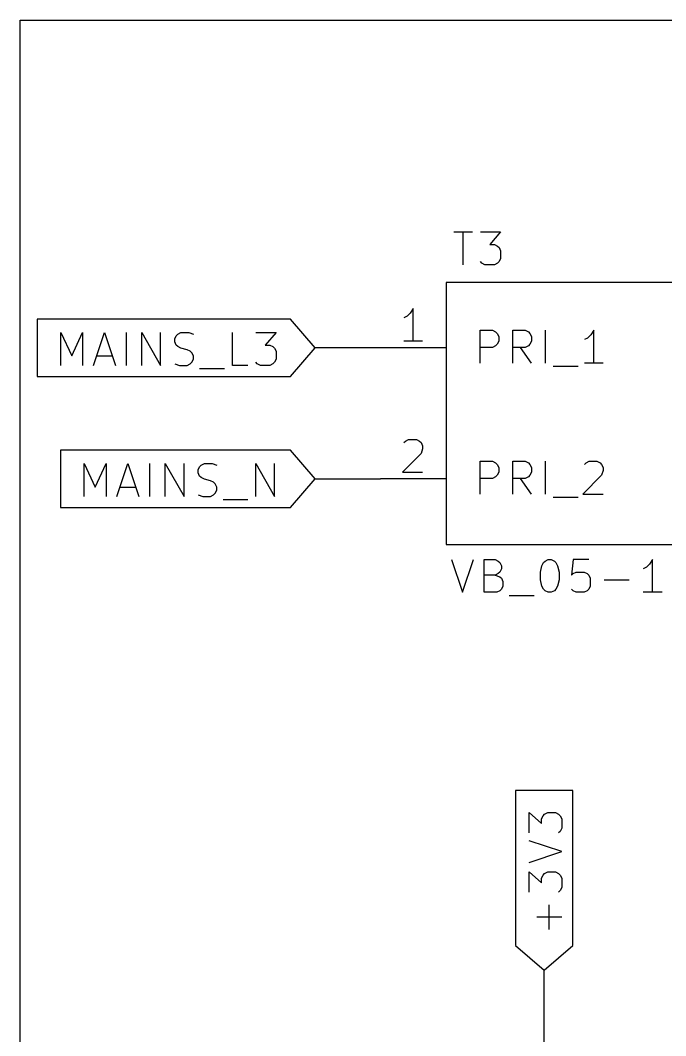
# Model space of a CAD drawing. Extents: x 0.4 to 16.1, y -11.3 to -0.4.
# Drawn here: x 10.65 to 11.635, y -7.6 to -6.05 of the extents above; entities that cross this region are included whole.
import ezdxf

# ---------------------------------------------------------------- set-up
doc = ezdxf.new("R2010")
doc.units = 0
doc.header["$MEASUREMENT"] = 0
for name, color, linetype in [('BLUE3', 171, 'CONTINUOUS'), ('CYAN2', 4, 'CONTINUOUS'), ('GREEN3', 91, 'CONTINUOUS'), ('RED2', 1, 'CONTINUOUS'), ('RED3', 11, 'CONTINUOUS')]:
    doc.layers.add(name, color=color, linetype=linetype)

msp = doc.modelspace()

# ---------------------------------------------------------------- linework, layer by layer
at = {"layer": 'BLUE3', "linetype": 'CONTINUOUS'}
for p, q in [((10.65, -9.15), (10.65, -6.05)), ((10.65, -6.05), (14.85, -6.05))]:
    msp.add_line(p, q, dxfattribs=at)
at = {"layer": 'CYAN2', "linetype": 'CONTINUOUS'}
for p, q in [((11.3119, -6.37313), (11.3405, -6.37313)), ((11.3119, -6.37313), (11.3405, -6.37313)), ((11.3262, -6.42313), (11.3262, -6.37313)), ((11.3262, -6.42313), (11.3262, -6.37313)), ((11.3524, -6.37313), (11.3833, -6.37313)), ((11.3524, -6.37313), (11.3833, -6.37313)), ((11.3833, -6.37313), (11.3667, -6.39218)), ((11.3833, -6.37313), (11.3667, -6.39218)), ((11.3667, -6.39218), (11.3738, -6.39218)), ((11.3667, -6.39218), (11.3738, -6.39218)), ((11.3738, -6.39218), (11.3786, -6.39456)), ((11.3738, -6.39218), (11.3786, -6.39456)), ((11.3786, -6.39456), (11.381, -6.39694)), ((11.3786, -6.39456), (11.381, -6.39694)), ((11.381, -6.39694), (11.3833, -6.4017)), ((11.381, -6.39694), (11.3833, -6.4017)), ((11.3833, -6.41361), (11.381, -6.41837)), ((11.3833, -6.41361), (11.381, -6.41837)), ((11.3833, -6.4017), (11.3833, -6.41361)), ((11.3833, -6.4017), (11.3833, -6.41361)), ((11.3548, -6.42075), (11.3524, -6.41837)), ((11.3548, -6.42075), (11.3524, -6.41837)), ((11.3595, -6.42313), (11.3548, -6.42075)), ((11.3595, -6.42313), (11.3548, -6.42075)), ((11.3738, -6.42313), (11.3595, -6.42313)), ((11.3738, -6.42313), (11.3595, -6.42313)), ((11.3786, -6.42075), (11.3738, -6.42313)), ((11.3786, -6.42075), (11.3738, -6.42313)), ((11.381, -6.41837), (11.3786, -6.42075)), ((11.381, -6.41837), (11.3786, -6.42075)), ((11.3519, -6.57313), (11.3519, -6.52313)), ((11.3519, -6.52313), (11.3709, -6.52313)), ((11.3519, -6.57313), (11.3519, -6.52313)), ((11.3519, -6.52313), (11.3709, -6.52313)), ((11.3709, -6.52313), (11.3757, -6.52551)), ((11.3709, -6.52313), (11.3757, -6.52551)), ((11.4019, -6.57313), (11.4019, -6.52313)), ((11.4019, -6.52313), (11.4209, -6.52313)), ((11.4019, -6.57313), (11.4019, -6.52313)), ((11.4019, -6.52313), (11.4209, -6.52313)), ((11.4209, -6.52313), (11.4257, -6.52551)), ((11.4209, -6.52313), (11.4257, -6.52551)), ((11.4519, -6.57313), (11.4519, -6.52313)), ((11.4519, -6.57313), (11.4519, -6.52313)), ((11.5257, -6.52313), (11.521, -6.53028)), ((11.5257, -6.52313), (11.521, -6.53028)), ((11.5257, -6.57313), (11.5257, -6.52313)), ((11.5257, -6.57313), (11.5257, -6.52313)), ((11.3757, -6.52551), (11.3781, -6.52789)), ((11.3757, -6.52551), (11.3781, -6.52789)), ((11.3781, -6.52789), (11.3805, -6.53265)), ((11.3781, -6.52789), (11.3805, -6.53265)), ((11.3805, -6.5398), (11.3781, -6.54456)), ((11.3805, -6.5398), (11.3781, -6.54456)), ((11.3805, -6.53265), (11.3805, -6.5398)), ((11.3805, -6.53265), (11.3805, -6.5398)), ((11.4257, -6.52551), (11.4281, -6.52789)), ((11.4257, -6.52551), (11.4281, -6.52789)), ((11.4281, -6.52789), (11.4305, -6.53265)), ((11.4281, -6.52789), (11.4305, -6.53265)), ((11.4305, -6.5398), (11.4281, -6.54456)), ((11.4305, -6.5398), (11.4281, -6.54456)), ((11.4305, -6.53265), (11.4305, -6.5398)), ((11.4305, -6.53265), (11.4305, -6.5398)), ((11.5162, -6.53504), (11.5114, -6.53742)), ((11.5162, -6.53504), (11.5114, -6.53742)), ((11.521, -6.53028), (11.5162, -6.53504)), ((11.521, -6.53028), (11.5162, -6.53504)), ((11.3709, -6.54932), (11.3519, -6.54932)), ((11.3709, -6.54932), (11.3519, -6.54932)), ((11.3757, -6.54694), (11.3709, -6.54932)), ((11.3757, -6.54694), (11.3709, -6.54932)), ((11.3781, -6.54456), (11.3757, -6.54694)), ((11.3781, -6.54456), (11.3757, -6.54694)), ((11.4209, -6.54932), (11.4019, -6.54932)), ((11.4209, -6.54932), (11.4019, -6.54932)), ((11.4305, -6.57313), (11.4138, -6.54932)), ((11.4305, -6.57313), (11.4138, -6.54932)), ((11.4257, -6.54694), (11.4209, -6.54932)), ((11.4257, -6.54694), (11.4209, -6.54932)), ((11.4281, -6.54456), (11.4257, -6.54694)), ((11.4281, -6.54456), (11.4257, -6.54694)), ((11.4638, -6.57789), (11.5019, -6.57789)), ((11.4638, -6.57789), (11.5019, -6.57789)), ((11.54, -6.57313), (11.5114, -6.57313)), ((11.54, -6.57313), (11.5114, -6.57313)), ((11.3519, -6.77313), (11.3519, -6.72313)), ((11.3519, -6.72313), (11.3709, -6.72313)), ((11.3519, -6.77313), (11.3519, -6.72313)), ((11.3519, -6.72313), (11.3709, -6.72313)), ((11.3709, -6.72313), (11.3757, -6.72551)), ((11.3709, -6.72313), (11.3757, -6.72551)), ((11.3757, -6.72551), (11.3781, -6.72789)), ((11.3757, -6.72551), (11.3781, -6.72789)), ((11.4019, -6.77313), (11.4019, -6.72313)), ((11.4019, -6.72313), (11.4209, -6.72313)), ((11.4019, -6.77313), (11.4019, -6.72313)), ((11.4019, -6.72313), (11.4209, -6.72313)), ((11.4209, -6.72313), (11.4257, -6.72551)), ((11.4209, -6.72313), (11.4257, -6.72551)), ((11.4257, -6.72551), (11.4281, -6.72789)), ((11.4257, -6.72551), (11.4281, -6.72789)), ((11.4519, -6.77313), (11.4519, -6.72313)), ((11.4519, -6.77313), (11.4519, -6.72313)), ((11.5114, -6.72789), (11.5138, -6.72551)), ((11.5114, -6.72789), (11.5138, -6.72551)), ((11.5138, -6.72551), (11.5186, -6.72313)), ((11.5138, -6.72551), (11.5186, -6.72313)), ((11.5186, -6.72313), (11.5305, -6.72313)), ((11.5186, -6.72313), (11.5305, -6.72313)), ((11.5305, -6.72313), (11.5352, -6.72551)), ((11.5305, -6.72313), (11.5352, -6.72551)), ((11.5352, -6.72551), (11.5376, -6.72789)), ((11.5352, -6.72551), (11.5376, -6.72789)), ((11.3781, -6.72789), (11.3805, -6.73265)), ((11.3781, -6.72789), (11.3805, -6.73265)), ((11.3805, -6.7398), (11.3781, -6.74456)), ((11.3805, -6.7398), (11.3781, -6.74456)), ((11.3805, -6.73265), (11.3805, -6.7398)), ((11.3805, -6.73265), (11.3805, -6.7398)), ((11.4281, -6.72789), (11.4305, -6.73265)), ((11.4281, -6.72789), (11.4305, -6.73265)), ((11.4305, -6.7398), (11.4281, -6.74456)), ((11.4305, -6.7398), (11.4281, -6.74456)), ((11.4305, -6.73265), (11.4305, -6.7398)), ((11.4305, -6.73265), (11.4305, -6.7398)), ((11.5376, -6.72789), (11.54, -6.73265)), ((11.5376, -6.72789), (11.54, -6.73265)), ((11.54, -6.73742), (11.5376, -6.74456)), ((11.54, -6.73742), (11.5376, -6.74456)), ((11.54, -6.73265), (11.54, -6.73742)), ((11.54, -6.73265), (11.54, -6.73742)), ((11.3709, -6.74932), (11.3519, -6.74932)), ((11.3709, -6.74932), (11.3519, -6.74932)), ((11.3757, -6.74694), (11.3709, -6.74932)), ((11.3757, -6.74694), (11.3709, -6.74932)), ((11.3781, -6.74456), (11.3757, -6.74694)), ((11.3781, -6.74456), (11.3757, -6.74694)), ((11.4209, -6.74932), (11.4019, -6.74932)), ((11.4209, -6.74932), (11.4019, -6.74932)), ((11.4305, -6.77313), (11.4138, -6.74932)), ((11.4305, -6.77313), (11.4138, -6.74932)), ((11.4257, -6.74694), (11.4209, -6.74932)), ((11.4257, -6.74694), (11.4209, -6.74932)), ((11.4281, -6.74456), (11.4257, -6.74694)), ((11.4281, -6.74456), (11.4257, -6.74694)), ((11.5376, -6.74456), (11.509, -6.77313)), ((11.5376, -6.74456), (11.509, -6.77313)), ((11.509, -6.77313), (11.54, -6.77313)), ((11.509, -6.77313), (11.54, -6.77313)), ((11.4638, -6.77789), (11.5019, -6.77789)), ((11.4638, -6.77789), (11.5019, -6.77789)), ((11.3083, -6.87313), (11.325, -6.92313)), ((11.3083, -6.87313), (11.325, -6.92313)), ((11.325, -6.92313), (11.3417, -6.87313)), ((11.325, -6.92313), (11.3417, -6.87313)), ((11.3583, -6.92313), (11.3583, -6.87313)), ((11.3583, -6.87313), (11.375, -6.87313)), ((11.3583, -6.92313), (11.3583, -6.87313)), ((11.3583, -6.87313), (11.375, -6.87313)), ((11.375, -6.87313), (11.3798, -6.87551)), ((11.375, -6.87313), (11.3798, -6.87551)), ((11.3798, -6.87551), (11.3821, -6.87789)), ((11.3798, -6.87551), (11.3821, -6.87789)), ((11.3821, -6.87789), (11.3845, -6.88265)), ((11.3821, -6.87789), (11.3845, -6.88265)), ((11.4464, -6.88265), (11.4488, -6.87789)), ((11.4464, -6.88265), (11.4488, -6.87789)), ((11.4488, -6.87789), (11.4512, -6.87551)), ((11.4488, -6.87789), (11.4512, -6.87551)), ((11.4512, -6.87551), (11.456, -6.87313)), ((11.4512, -6.87551), (11.456, -6.87313)), ((11.456, -6.87313), (11.4607, -6.87313)), ((11.456, -6.87313), (11.4607, -6.87313)), ((11.4607, -6.87313), (11.4655, -6.87551)), ((11.4607, -6.87313), (11.4655, -6.87551)), ((11.4655, -6.87551), (11.4679, -6.87789)), ((11.4655, -6.87551), (11.4679, -6.87789)), ((11.4679, -6.87789), (11.4702, -6.88265)), ((11.4679, -6.87789), (11.4702, -6.88265)), ((11.494, -6.87313), (11.4917, -6.89694)), ((11.494, -6.87313), (11.4917, -6.89694)), ((11.5179, -6.87313), (11.494, -6.87313)), ((11.5179, -6.87313), (11.494, -6.87313)), ((11.6107, -6.88028), (11.606, -6.88504)), ((11.6107, -6.88028), (11.606, -6.88504)), ((11.6155, -6.87313), (11.6107, -6.88028)), ((11.6155, -6.87313), (11.6107, -6.88028)), ((11.6155, -6.92313), (11.6155, -6.87313)), ((11.6155, -6.92313), (11.6155, -6.87313)), ((11.375, -6.89694), (11.3583, -6.89694)), ((11.375, -6.89694), (11.3583, -6.89694)), ((11.3798, -6.89456), (11.375, -6.89694)), ((11.3798, -6.89456), (11.375, -6.89694)), ((11.375, -6.89694), (11.3821, -6.89932)), ((11.375, -6.89694), (11.3821, -6.89932)), ((11.3821, -6.89218), (11.3798, -6.89456)), ((11.3821, -6.89218), (11.3798, -6.89456)), ((11.3845, -6.88742), (11.3821, -6.89218)), ((11.3845, -6.88742), (11.3821, -6.89218)), ((11.3845, -6.88265), (11.3845, -6.88742)), ((11.3845, -6.88265), (11.3845, -6.88742)), ((11.4441, -6.89218), (11.4464, -6.88265)), ((11.4441, -6.89218), (11.4464, -6.88265)), ((11.4441, -6.90408), (11.4441, -6.89218)), ((11.4441, -6.90408), (11.4441, -6.89218)), ((11.4702, -6.88265), (11.4726, -6.89218)), ((11.4702, -6.88265), (11.4726, -6.89218)), ((11.4726, -6.89218), (11.4726, -6.90408)), ((11.4726, -6.89218), (11.4726, -6.90408)), ((11.4917, -6.89694), (11.494, -6.89456)), ((11.4917, -6.89694), (11.494, -6.89456)), ((11.494, -6.89456), (11.4988, -6.89218)), ((11.494, -6.89456), (11.4988, -6.89218)), ((11.4988, -6.89218), (11.5107, -6.89218)), ((11.4988, -6.89218), (11.5107, -6.89218)), ((11.5107, -6.89218), (11.5155, -6.89456)), ((11.5107, -6.89218), (11.5155, -6.89456)), ((11.5155, -6.89456), (11.5179, -6.89694)), ((11.5155, -6.89456), (11.5179, -6.89694)), ((11.5179, -6.89694), (11.5202, -6.9017)), ((11.5179, -6.89694), (11.5202, -6.9017)), ((11.606, -6.88504), (11.6012, -6.88742)), ((11.606, -6.88504), (11.6012, -6.88742)), ((11.3821, -6.89932), (11.3845, -6.9017)), ((11.3821, -6.89932), (11.3845, -6.9017)), ((11.3845, -6.9017), (11.3869, -6.90646)), ((11.3845, -6.9017), (11.3869, -6.90646)), ((11.3869, -6.90646), (11.3869, -6.91361)), ((11.3869, -6.90646), (11.3869, -6.91361)), ((11.4464, -6.91361), (11.4441, -6.90408)), ((11.4464, -6.91361), (11.4441, -6.90408)), ((11.4726, -6.90408), (11.4702, -6.91361)), ((11.4726, -6.90408), (11.4702, -6.91361)), ((11.5202, -6.9017), (11.5202, -6.91361)), ((11.5202, -6.9017), (11.5202, -6.91361)), ((11.5417, -6.90408), (11.5798, -6.90408)), ((11.5417, -6.90408), (11.5798, -6.90408)), ((11.3774, -6.92313), (11.3583, -6.92313)), ((11.3774, -6.92313), (11.3583, -6.92313)), ((11.3821, -6.92075), (11.3774, -6.92313)), ((11.3821, -6.92075), (11.3774, -6.92313)), ((11.3845, -6.91837), (11.3821, -6.92075)), ((11.3845, -6.91837), (11.3821, -6.92075)), ((11.3869, -6.91361), (11.3845, -6.91837)), ((11.3869, -6.91361), (11.3845, -6.91837)), ((11.3964, -6.92789), (11.4345, -6.92789)), ((11.3964, -6.92789), (11.4345, -6.92789)), ((11.4488, -6.91837), (11.4464, -6.91361)), ((11.4488, -6.91837), (11.4464, -6.91361)), ((11.4512, -6.92075), (11.4488, -6.91837)), ((11.4512, -6.92075), (11.4488, -6.91837)), ((11.456, -6.92313), (11.4512, -6.92075)), ((11.456, -6.92313), (11.4512, -6.92075)), ((11.4607, -6.92313), (11.456, -6.92313)), ((11.4607, -6.92313), (11.456, -6.92313)), ((11.4655, -6.92075), (11.4607, -6.92313)), ((11.4655, -6.92075), (11.4607, -6.92313)), ((11.4679, -6.91837), (11.4655, -6.92075)), ((11.4679, -6.91837), (11.4655, -6.92075)), ((11.4702, -6.91361), (11.4679, -6.91837)), ((11.4702, -6.91361), (11.4679, -6.91837)), ((11.494, -6.92075), (11.4917, -6.91837)), ((11.494, -6.92075), (11.4917, -6.91837)), ((11.4988, -6.92313), (11.494, -6.92075)), ((11.4988, -6.92313), (11.494, -6.92075)), ((11.5107, -6.92313), (11.4988, -6.92313)), ((11.5107, -6.92313), (11.4988, -6.92313)), ((11.5155, -6.92075), (11.5107, -6.92313)), ((11.5155, -6.92075), (11.5107, -6.92313)), ((11.5179, -6.91837), (11.5155, -6.92075)), ((11.5179, -6.91837), (11.5155, -6.92075)), ((11.5202, -6.91361), (11.5179, -6.91837)), ((11.5202, -6.91361), (11.5179, -6.91837)), ((11.6298, -6.92313), (11.6012, -6.92313)), ((11.6298, -6.92313), (11.6012, -6.92313))]:
    msp.add_line(p, q, dxfattribs=at)
at = {"layer": 'GREEN3', "linetype": 'CONTINUOUS'}
for p, q in [((11.2, -6.55), (11.1, -6.55)), ((11.1, -6.75), (11.2, -6.75)), ((11.45, -7.65), (11.45, -7.5))]:
    msp.add_line(p, q, dxfattribs=at)
at = {"layer": 'RED2', "linetype": 'CONTINUOUS'}
for p, q in [((11.3, -6.45), (11.3, -6.85)), ((11.9, -6.45), (11.3, -6.45)), ((11.0625, -6.50624), (10.6756, -6.50624)), ((10.6756, -6.50624), (10.6756, -6.55)), ((11.1, -6.55), (11.0625, -6.50624)), ((10.7119, -6.5767), (10.7119, -6.5267)), ((10.7119, -6.5267), (10.7286, -6.56242)), ((10.7286, -6.56242), (10.7452, -6.5267)), ((10.7452, -6.5267), (10.7452, -6.5767)), ((10.7619, -6.5767), (10.7786, -6.5267)), ((10.7786, -6.5267), (10.7952, -6.5767)), ((10.8119, -6.5767), (10.8119, -6.5267)), ((10.8357, -6.5767), (10.8357, -6.5267)), ((10.8357, -6.5267), (10.8643, -6.5767)), ((10.8643, -6.5767), (10.8643, -6.5267)), ((10.8857, -6.53623), (10.8881, -6.53147)), ((10.8857, -6.54099), (10.8857, -6.53623)), ((10.8881, -6.54575), (10.8857, -6.54099)), ((10.8881, -6.53147), (10.8905, -6.52909)), ((10.8905, -6.52909), (10.8952, -6.5267)), ((10.8952, -6.5267), (10.9071, -6.5267)), ((10.9071, -6.5267), (10.9143, -6.52909)), ((10.9738, -6.5767), (10.9738, -6.5267)), ((11.0095, -6.5267), (11.0405, -6.5267)), ((11.0405, -6.5267), (11.0238, -6.54575)), ((10.6756, -6.55), (10.6756, -6.59376)), ((10.8905, -6.54813), (10.8881, -6.54575)), ((10.8952, -6.55052), (10.8905, -6.54813)), ((10.9048, -6.5529), (10.8952, -6.55052)), ((10.9095, -6.55528), (10.9048, -6.5529)), ((10.9119, -6.55766), (10.9095, -6.55528)), ((11.0238, -6.54575), (11.031, -6.54575)), ((11.031, -6.54575), (11.0357, -6.54813)), ((11.0357, -6.54813), (11.0381, -6.55052)), ((11.0381, -6.55052), (11.0405, -6.55528)), ((11.0405, -6.55528), (11.0405, -6.56718)), ((11.0625, -6.59376), (11.1, -6.55)), ((11.3, -6.55), (11.2, -6.55)), ((11.3, -6.55), (11.2, -6.55)), ((10.7667, -6.56242), (10.7905, -6.56242)), ((10.9095, -6.57433), (10.9119, -6.57194)), ((10.9143, -6.56242), (10.9119, -6.55766)), ((10.9119, -6.57194), (10.9143, -6.56718)), ((10.9143, -6.56718), (10.9143, -6.56242)), ((11.0119, -6.57433), (11.0095, -6.57194)), ((11.0381, -6.57194), (11.0357, -6.57433)), ((11.0405, -6.56718), (11.0381, -6.57194)), ((10.8857, -6.57433), (10.8929, -6.5767)), ((10.8929, -6.5767), (10.9048, -6.5767)), ((10.9048, -6.5767), (10.9095, -6.57433)), ((10.9238, -6.58147), (10.9619, -6.58147)), ((10.9976, -6.5767), (10.9738, -6.5767)), ((11.0167, -6.5767), (11.0119, -6.57433)), ((11.031, -6.5767), (11.0167, -6.5767)), ((11.0357, -6.57433), (11.031, -6.5767)), ((10.6756, -6.59376), (11.0625, -6.59376)), ((11.0625, -6.70624), (10.7113, -6.70624)), ((10.7113, -6.70624), (10.7113, -6.75)), ((11.1, -6.75), (11.0625, -6.70624)), ((10.7476, -6.7767), (10.7476, -6.7267)), ((10.7476, -6.7267), (10.7643, -6.76242)), ((10.7643, -6.76242), (10.7809, -6.7267)), ((10.7809, -6.7267), (10.7809, -6.7767)), ((10.7976, -6.7767), (10.8143, -6.7267)), ((10.8143, -6.7267), (10.8309, -6.7767)), ((10.8476, -6.7767), (10.8476, -6.7267)), ((10.8714, -6.7767), (10.8714, -6.7267)), ((10.8714, -6.7267), (10.9, -6.7767)), ((10.9, -6.7767), (10.9, -6.7267)), ((10.9262, -6.72909), (10.931, -6.7267)), ((10.931, -6.7267), (10.9429, -6.7267)), ((10.9429, -6.7267), (10.95, -6.72909)), ((11.0095, -6.7767), (11.0095, -6.7267)), ((11.0095, -6.7267), (11.0381, -6.7767)), ((11.0381, -6.7767), (11.0381, -6.7267)), ((10.9214, -6.73623), (10.9238, -6.73147)), ((10.9214, -6.74099), (10.9214, -6.73623)), ((10.9238, -6.74575), (10.9214, -6.74099)), ((10.9238, -6.73147), (10.9262, -6.72909)), ((10.7113, -6.75), (10.7113, -6.79376)), ((10.9262, -6.74813), (10.9238, -6.74575)), ((10.931, -6.75052), (10.9262, -6.74813)), ((10.9405, -6.7529), (10.931, -6.75052)), ((10.9452, -6.75528), (10.9405, -6.7529)), ((10.9476, -6.75766), (10.9452, -6.75528)), ((10.95, -6.76242), (10.9476, -6.75766)), ((11.0625, -6.79376), (11.1, -6.75)), ((11.3, -6.75), (11.2, -6.75)), ((11.3, -6.75), (11.2, -6.75)), ((10.8024, -6.76242), (10.8262, -6.76242)), ((10.9452, -6.77433), (10.9476, -6.77194)), ((10.9476, -6.77194), (10.95, -6.76718)), ((10.95, -6.76718), (10.95, -6.76242)), ((10.9214, -6.77433), (10.9286, -6.7767)), ((10.9286, -6.7767), (10.9405, -6.7767)), ((10.9405, -6.7767), (10.9452, -6.77433)), ((10.9595, -6.78147), (10.9976, -6.78147)), ((10.7113, -6.79376), (11.0625, -6.79376)), ((11.3, -6.85), (11.9, -6.85)), ((11.45, -7.22561), (11.4062, -7.22561)), ((11.4062, -7.22561), (11.4062, -7.4625)), ((11.4938, -7.22561), (11.45, -7.22561)), ((11.4938, -7.4625), (11.4938, -7.22561)), ((11.4267, -7.29047), (11.4267, -7.25952)), ((11.4267, -7.25952), (11.4458, -7.27619)), ((11.4458, -7.26904), (11.4481, -7.26428)), ((11.4458, -7.27619), (11.4458, -7.26904)), ((11.4481, -7.26428), (11.4505, -7.2619)), ((11.4505, -7.2619), (11.4553, -7.25952)), ((11.4553, -7.25952), (11.4672, -7.25952)), ((11.4672, -7.25952), (11.4719, -7.2619)), ((11.4719, -7.2619), (11.4743, -7.26428)), ((11.4743, -7.26428), (11.4767, -7.26904)), ((11.4767, -7.26904), (11.4767, -7.28333)), ((11.4767, -7.28333), (11.4743, -7.28809)), ((11.4743, -7.28809), (11.4719, -7.29047)), ((11.4767, -7.31905), (11.4267, -7.30238)), ((11.4267, -7.33571), (11.4767, -7.31905)), ((11.4267, -7.38095), (11.4267, -7.35)), ((11.4267, -7.35), (11.4458, -7.36667)), ((11.4458, -7.35952), (11.4481, -7.35476)), ((11.4458, -7.36667), (11.4458, -7.35952)), ((11.4481, -7.35476), (11.4505, -7.35238)), ((11.4505, -7.35238), (11.4553, -7.35)), ((11.4553, -7.35), (11.4672, -7.35)), ((11.4672, -7.35), (11.4719, -7.35238)), ((11.4719, -7.35238), (11.4743, -7.35476)), ((11.4743, -7.35476), (11.4767, -7.35952)), ((11.4767, -7.35952), (11.4767, -7.37381)), ((11.4767, -7.37381), (11.4743, -7.37857)), ((11.4743, -7.37857), (11.4719, -7.38095)), ((11.4577, -7.43809), (11.4577, -7.4)), ((11.4767, -7.41905), (11.4386, -7.41905)), ((11.4062, -7.4625), (11.45, -7.5)), ((11.45, -7.5), (11.4938, -7.4625))]:
    msp.add_line(p, q, dxfattribs=at)
at = {"layer": 'RED3', "linetype": 'CONTINUOUS'}
for p, q in [((11.25, -6.48988), (11.2452, -6.49702)), ((11.25, -6.48988), (11.2452, -6.49702)), ((11.25, -6.53988), (11.25, -6.48988)), ((11.25, -6.53988), (11.25, -6.48988)), ((11.2405, -6.50178), (11.2357, -6.50417)), ((11.2405, -6.50178), (11.2357, -6.50417)), ((11.2452, -6.49702), (11.2405, -6.50178)), ((11.2452, -6.49702), (11.2405, -6.50178)), ((11.2643, -6.53988), (11.2357, -6.53988)), ((11.2643, -6.53988), (11.2357, -6.53988)), ((11.2357, -6.69464), (11.2381, -6.69226)), ((11.2357, -6.69464), (11.2381, -6.69226)), ((11.2381, -6.69226), (11.2429, -6.68988)), ((11.2381, -6.69226), (11.2429, -6.68988)), ((11.2429, -6.68988), (11.2548, -6.68988)), ((11.2429, -6.68988), (11.2548, -6.68988)), ((11.2548, -6.68988), (11.2595, -6.69226)), ((11.2548, -6.68988), (11.2595, -6.69226)), ((11.2595, -6.69226), (11.2619, -6.69464)), ((11.2595, -6.69226), (11.2619, -6.69464)), ((11.2619, -6.69464), (11.2643, -6.6994)), ((11.2619, -6.69464), (11.2643, -6.6994)), ((11.2619, -6.71131), (11.2333, -6.73988)), ((11.2619, -6.71131), (11.2333, -6.73988)), ((11.2643, -6.70417), (11.2619, -6.71131)), ((11.2643, -6.70417), (11.2619, -6.71131)), ((11.2643, -6.6994), (11.2643, -6.70417)), ((11.2643, -6.6994), (11.2643, -6.70417)), ((11.2333, -6.73988), (11.2643, -6.73988)), ((11.2333, -6.73988), (11.2643, -6.73988))]:
    msp.add_line(p, q, dxfattribs=at)

doc.saveas('drawing.dxf')
